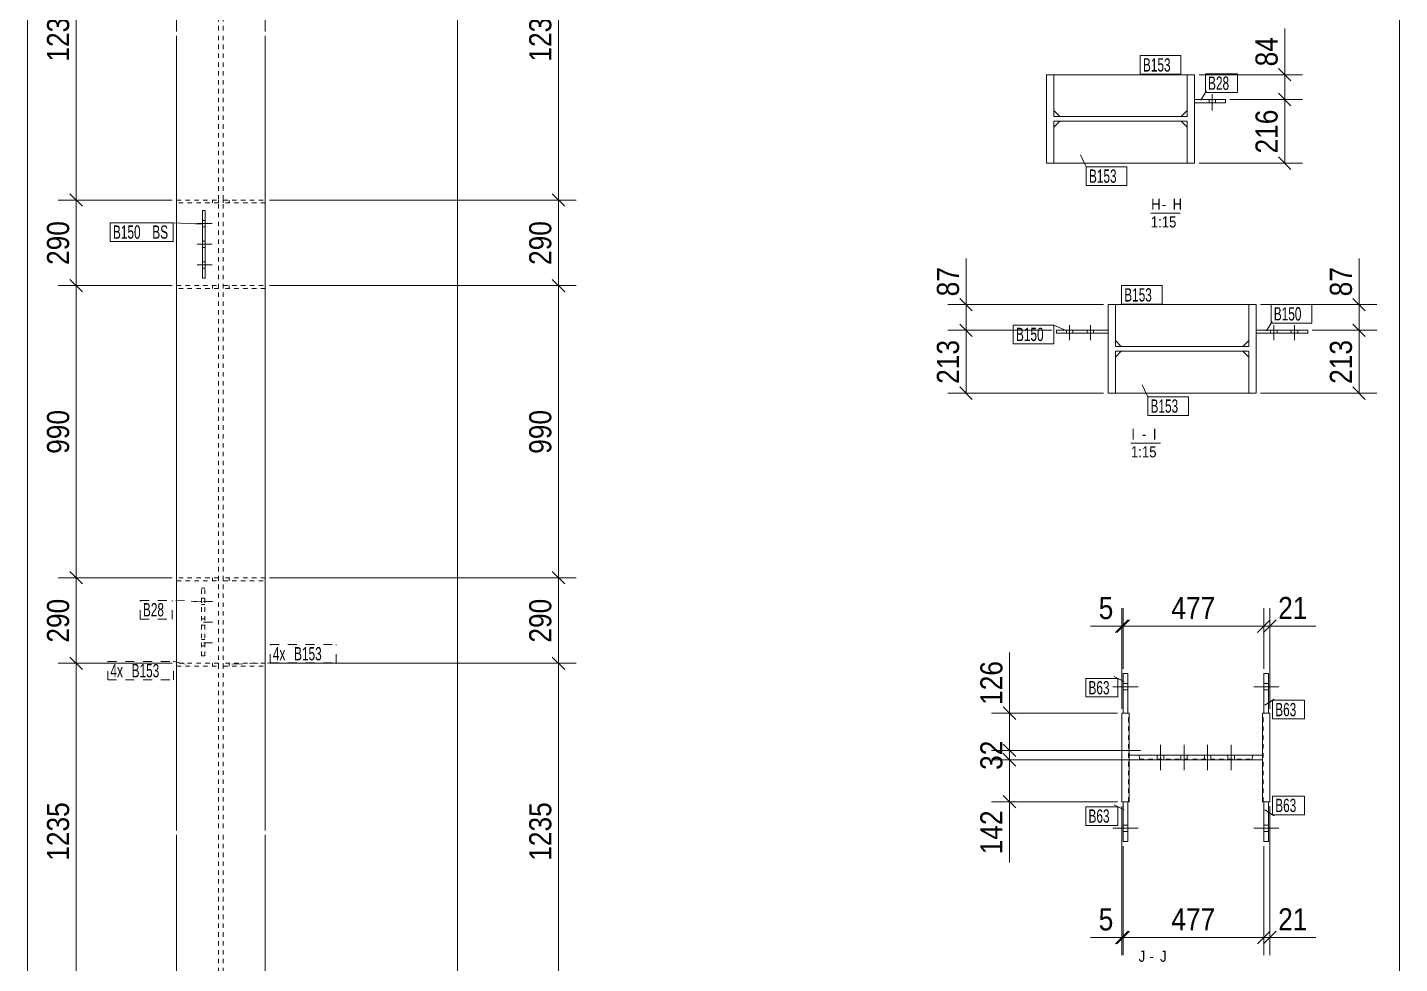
# Model space of a CAD drawing. Header units: inches. Extents: x 0 to 632, y -2591 to 0.
# Drawn here: x 276.5 to 586.5, y -1122.9 to -911.4 of the extents above; entities that cross this region are included whole.
import ezdxf

# ---------------------------------------------------------------- set-up
doc = ezdxf.new("R2010")
doc.units = ezdxf.units.IN
doc.header["$MEASUREMENT"] = 0
for name, pattern in [('XKITLINE00', [0]), ('XKITLINE01', [4, 1, -1, 1, -1]), ('XKITLINE02', [4, 2, -2])]:
    doc.linetypes.add(name, pattern=pattern)
for name, color, linetype, lineweight in [('Bolt', 7, 'Continuous', 0), ('DrawingSheet', 5, 'Continuous', 0), ('OtherObjectType', 1, 'Continuous', 0), ('Part', 2, 'Continuous', 0), ('PartMark', 3, 'Continuous', 0), ('Z-DIMENSIONS', 1, 'Continuous', 0)]:
    doc.layers.add(name, color=color, linetype=linetype, lineweight=lineweight)
doc.styles.add('Arial Narrow', font='ARIAL.TTF')
doc.styles.add('romsim', font='ARIAL.TTF')

# ---------------------------------------------------------------- blocks, each defined once
blk = doc.blocks.new('A详图~262 (GZ2-1)')
at = {"layer": 'Bolt', "color": 2, "linetype": 'XKITLINE00', "lineweight": 0}
for p, q in [((545.95, 347.57), (545.95, 348.37)), ((545.95, 347.57), (545.95, 348.37)), ((545.95, 347.57), (545.95, 348.37)), ((546.69, 345.87), (546.69, 349.54)), ((546.69, 345.87), (546.69, 349.54)), ((546.69, 345.87), (546.69, 349.54)), ((547.42, 347.57), (547.42, 348.37)), ((547.42, 347.57), (547.42, 348.37)), ((547.42, 347.57), (547.42, 348.37)), ((317.38, 320.31), (320.72, 320.31)), ((317.38, 320.31), (320.72, 320.31)), ((318.52, 321.04), (319.18, 321.04)), ((318.52, 321.04), (319.18, 321.04)), ((318.52, 319.58), (319.18, 319.58)), ((318.52, 319.58), (319.18, 319.58)), ((318.52, 316.38), (319.18, 316.38)), ((318.52, 316.38), (319.18, 316.38)), ((317.38, 315.64), (320.72, 315.64)), ((317.38, 315.64), (320.72, 315.64)), ((318.52, 314.91), (319.18, 314.91)), ((318.52, 314.91), (319.18, 314.91)), ((317.38, 310.98), (320.72, 310.98)), ((317.38, 310.98), (320.72, 310.98)), ((318.52, 311.71), (319.18, 311.71)), ((318.52, 311.71), (319.18, 311.71)), ((318.52, 310.24), (319.18, 310.24)), ((318.52, 310.24), (319.18, 310.24)), ((513.74, 296.22), (513.74, 295.55)), ((513.74, 296.22), (513.74, 295.55)), ((513.74, 296.22), (513.74, 295.55)), ((514.47, 297.35), (514.47, 294.02)), ((514.47, 297.35), (514.47, 294.02)), ((514.47, 297.35), (514.47, 294.02)), ((515.2, 296.22), (515.2, 295.55)), ((515.2, 296.22), (515.2, 295.55)), ((515.2, 296.22), (515.2, 295.55)), ((518.4, 296.22), (518.4, 295.55)), ((518.4, 296.22), (518.4, 295.55)), ((518.4, 296.22), (518.4, 295.55)), ((519.14, 297.35), (519.14, 294.02)), ((519.14, 297.35), (519.14, 294.02)), ((519.14, 297.35), (519.14, 294.02)), ((519.87, 296.22), (519.87, 295.55)), ((519.87, 296.22), (519.87, 295.55)), ((519.87, 296.22), (519.87, 295.55)), ((559.87, 295.55), (559.87, 296.22)), ((559.87, 295.55), (559.87, 296.22)), ((559.87, 295.55), (559.87, 296.22)), ((560.6, 294.02), (560.6, 297.35)), ((560.6, 294.02), (560.6, 297.35)), ((560.6, 294.02), (560.6, 297.35)), ((561.34, 295.55), (561.34, 296.22)), ((561.34, 295.55), (561.34, 296.22)), ((561.34, 295.55), (561.34, 296.22)), ((564.54, 295.55), (564.54, 296.22)), ((564.54, 295.55), (564.54, 296.22)), ((564.54, 295.55), (564.54, 296.22)), ((565.27, 294.02), (565.27, 297.35)), ((565.27, 294.02), (565.27, 297.35)), ((565.27, 294.02), (565.27, 297.35)), ((566, 295.55), (566, 296.22)), ((566, 295.55), (566, 296.22)), ((566, 295.55), (566, 296.22)), ((524.24, 215.7), (529.91, 215.7)), ((524.24, 215.7), (529.91, 215.7)), ((524.24, 215.7), (529.91, 215.7)), ((526.54, 216.44), (527.61, 216.44)), ((526.54, 216.44), (527.61, 216.44)), ((526.54, 216.44), (527.61, 216.44)), ((526.54, 214.97), (527.61, 214.97)), ((526.54, 214.97), (527.61, 214.97)), ((526.54, 214.97), (527.61, 214.97)), ((556.04, 215.7), (561.71, 215.7)), ((556.04, 215.7), (561.71, 215.7)), ((556.04, 215.7), (561.71, 215.7)), ((558.34, 216.44), (559.41, 216.44)), ((558.34, 216.44), (559.41, 216.44)), ((558.34, 216.44), (559.41, 216.44)), ((558.34, 214.97), (559.41, 214.97)), ((558.34, 214.97), (559.41, 214.97)), ((558.34, 214.97), (559.41, 214.97)), ((534.98, 196.87), (534.98, 202.54)), ((534.98, 196.87), (534.98, 202.54)), ((534.98, 196.87), (534.98, 202.54)), ((534.98, 196.87), (534.98, 202.54)), ((534.98, 196.87), (534.98, 202.54)), ((540.31, 196.87), (540.31, 202.54)), ((540.31, 196.87), (540.31, 202.54)), ((540.31, 196.87), (540.31, 202.54)), ((540.31, 196.87), (540.31, 202.54)), ((540.31, 196.87), (540.31, 202.54)), ((545.64, 196.87), (545.64, 202.54)), ((545.64, 196.87), (545.64, 202.54)), ((545.64, 196.87), (545.64, 202.54)), ((545.64, 196.87), (545.64, 202.54)), ((545.64, 196.87), (545.64, 202.54)), ((550.98, 196.87), (550.98, 202.54)), ((550.98, 196.87), (550.98, 202.54)), ((550.98, 196.87), (550.98, 202.54)), ((550.98, 196.87), (550.98, 202.54)), ((550.98, 196.87), (550.98, 202.54)), ((534.24, 199.17), (534.24, 200.24)), ((534.24, 199.17), (534.24, 200.24)), ((534.24, 199.17), (534.24, 200.24)), ((534.24, 199.17), (534.24, 200.24)), ((534.24, 199.17), (534.24, 200.24)), ((535.71, 199.17), (535.71, 200.24)), ((535.71, 199.17), (535.71, 200.24)), ((535.71, 199.17), (535.71, 200.24)), ((535.71, 199.17), (535.71, 200.24)), ((535.71, 199.17), (535.71, 200.24)), ((539.58, 199.17), (539.58, 200.24)), ((539.58, 199.17), (539.58, 200.24)), ((539.58, 199.17), (539.58, 200.24)), ((539.58, 199.17), (539.58, 200.24)), ((539.58, 199.17), (539.58, 200.24)), ((541.04, 199.17), (541.04, 200.24)), ((541.04, 199.17), (541.04, 200.24)), ((541.04, 199.17), (541.04, 200.24)), ((541.04, 199.17), (541.04, 200.24)), ((541.04, 199.17), (541.04, 200.24)), ((544.91, 199.17), (544.91, 200.24)), ((544.91, 199.17), (544.91, 200.24)), ((544.91, 199.17), (544.91, 200.24)), ((544.91, 199.17), (544.91, 200.24)), ((544.91, 199.17), (544.91, 200.24)), ((546.38, 199.17), (546.38, 200.24)), ((546.38, 199.17), (546.38, 200.24)), ((546.38, 199.17), (546.38, 200.24)), ((546.38, 199.17), (546.38, 200.24)), ((546.38, 199.17), (546.38, 200.24)), ((550.24, 199.17), (550.24, 200.24)), ((550.24, 199.17), (550.24, 200.24)), ((550.24, 199.17), (550.24, 200.24)), ((550.24, 199.17), (550.24, 200.24)), ((550.24, 199.17), (550.24, 200.24)), ((551.71, 199.17), (551.71, 200.24)), ((551.71, 199.17), (551.71, 200.24)), ((551.71, 199.17), (551.71, 200.24)), ((551.71, 199.17), (551.71, 200.24)), ((551.71, 199.17), (551.71, 200.24)), ((524.24, 183.7), (529.91, 183.7)), ((524.24, 183.7), (529.91, 183.7)), ((524.24, 183.7), (529.91, 183.7)), ((526.54, 184.44), (527.61, 184.44)), ((526.54, 184.44), (527.61, 184.44)), ((526.54, 184.44), (527.61, 184.44)), ((526.54, 182.97), (527.61, 182.97)), ((526.54, 182.97), (527.61, 182.97)), ((526.54, 182.97), (527.61, 182.97)), ((556.04, 183.7), (561.71, 183.7)), ((556.04, 183.7), (561.71, 183.7)), ((556.04, 183.7), (561.71, 183.7)), ((558.34, 184.44), (559.41, 184.44)), ((558.34, 184.44), (559.41, 184.44)), ((558.34, 184.44), (559.41, 184.44)), ((558.34, 182.97), (559.41, 182.97)), ((558.34, 182.97), (559.41, 182.97)), ((558.34, 182.97), (559.41, 182.97))]:
    blk.add_line(p, q, dxfattribs=at)
at = {"layer": 'Bolt', "color": 2, "linetype": 'XKITLINE02', "lineweight": 0}
for p, q in [((320.72, 320.31), (317.38, 320.31)), ((320.72, 320.31), (317.38, 320.31)), ((319.18, 321.04), (318.52, 321.04)), ((319.18, 321.04), (318.52, 321.04)), ((319.18, 319.58), (318.52, 319.58)), ((319.18, 319.58), (318.52, 319.58)), ((319.18, 316.38), (318.52, 316.38)), ((319.18, 316.38), (318.52, 316.38)), ((320.72, 315.64), (317.38, 315.64)), ((320.72, 315.64), (317.38, 315.64)), ((319.18, 314.91), (318.52, 314.91)), ((319.18, 314.91), (318.52, 314.91)), ((320.72, 310.98), (317.38, 310.98)), ((320.72, 310.98), (317.38, 310.98)), ((319.18, 311.71), (318.52, 311.71)), ((319.18, 311.71), (318.52, 311.71)), ((319.18, 310.24), (318.52, 310.24)), ((319.18, 310.24), (318.52, 310.24)), ((319.12, 235.71), (318.32, 235.71)), ((320.82, 234.98), (317.15, 234.98)), ((319.12, 234.24), (318.32, 234.24)), ((320.82, 230.31), (317.15, 230.31)), ((319.12, 231.04), (318.32, 231.04)), ((319.12, 229.58), (318.32, 229.58)), ((319.12, 226.38), (318.32, 226.38)), ((320.82, 225.64), (317.15, 225.64)), ((319.12, 224.91), (318.32, 224.91))]:
    blk.add_line(p, q, dxfattribs=at)
at = {"layer": 'DrawingSheet', "color": 5, "linetype": 'XKITLINE00', "lineweight": 0}
blk.add_line((589, 5), (589, 836), dxfattribs=at)
at = {"layer": 'OtherObjectType', "color": 6, "linetype": 'XKITLINE00', "lineweight": 0}
for p, q in [((532.8, 322.7), (539.46, 322.7)), ((528.32, 270.75), (534.99, 270.75))]:
    blk.add_line(p, q, dxfattribs=at)
at = {"layer": 'Part', "color": 2, "linetype": 'XKITLINE00', "lineweight": 0}
for p, q in [((312.72, 540.97), (312.72, 363.75)), ((332.72, 540.97), (332.72, 363.75)), ((312.72, 362.75), (312.72, 183.2)), ((332.72, 362.75), (332.72, 183.2)), ((509.22, 333.97), (509.22, 353.97)), ((509.22, 353.97), (510.89, 353.97)), ((510.89, 353.97), (510.89, 344.5)), ((510.89, 345.84), (510.89, 353.97)), ((510.89, 353.97), (541.02, 353.97)), ((541.02, 344.5), (541.02, 353.97)), ((541.02, 353.97), (542.69, 353.97)), ((541.02, 345.84), (541.02, 353.97)), ((542.69, 353.97), (542.69, 333.97)), ((549.69, 348.37), (542.69, 348.37)), ((542.69, 347.57), (549.69, 347.57)), ((549.69, 347.57), (549.69, 348.37)), ((510.89, 345.84), (512.22, 344.5)), ((510.89, 344.5), (541.02, 344.5)), ((539.69, 344.5), (512.22, 344.5)), ((539.69, 344.5), (541.02, 345.84)), ((541.02, 343.44), (510.89, 343.44)), ((510.89, 343.44), (510.89, 333.97)), ((510.89, 342.1), (512.22, 343.44)), ((510.89, 333.97), (510.89, 342.1)), ((512.22, 343.44), (539.69, 343.44)), ((539.69, 343.44), (541.02, 342.1)), ((541.02, 333.97), (541.02, 343.44)), ((541.02, 342.1), (541.02, 333.97)), ((510.89, 333.97), (509.22, 333.97)), ((541.02, 333.97), (510.89, 333.97)), ((542.69, 333.97), (541.02, 333.97)), ((318.52, 323.31), (319.18, 323.31)), ((318.52, 307.98), (318.52, 323.31)), ((319.18, 323.31), (319.18, 307.98)), ((319.18, 307.98), (318.52, 307.98)), ((523.14, 282.02), (523.14, 302.02)), ((523.14, 302.02), (524.8, 302.02)), ((524.8, 302.02), (524.8, 292.55)), ((524.8, 293.89), (524.8, 302.02)), ((524.8, 302.02), (554.94, 302.02)), ((554.94, 292.55), (554.94, 302.02)), ((554.94, 302.02), (556.6, 302.02)), ((554.94, 293.89), (554.94, 302.02)), ((556.6, 302.02), (556.6, 282.02)), ((511.47, 296.22), (523.14, 296.22)), ((511.47, 295.55), (511.47, 296.22)), ((523.14, 295.55), (511.47, 295.55)), ((568.27, 296.22), (556.6, 296.22)), ((556.6, 295.55), (568.27, 295.55)), ((568.27, 295.55), (568.27, 296.22)), ((524.8, 293.89), (526.14, 292.55)), ((524.8, 292.55), (554.94, 292.55)), ((554.94, 291.49), (524.8, 291.49)), ((524.8, 291.49), (524.8, 282.02)), ((524.8, 290.15), (526.14, 291.49)), ((553.6, 292.55), (526.14, 292.55)), ((526.14, 291.49), (553.6, 291.49)), ((553.6, 292.55), (554.94, 293.89)), ((553.6, 291.49), (554.94, 290.15)), ((554.94, 282.02), (554.94, 291.49)), ((524.8, 282.02), (524.8, 290.15)), ((554.94, 290.15), (554.94, 282.02)), ((524.8, 282.02), (523.14, 282.02)), ((554.94, 282.02), (524.8, 282.02)), ((556.6, 282.02), (554.94, 282.02)), ((527.61, 218.7), (526.54, 218.7)), ((526.54, 218.7), (526.54, 209.7)), ((527.61, 218.7), (527.61, 209.7)), ((558.34, 209.7), (558.34, 218.7)), ((559.41, 218.7), (558.34, 218.7)), ((559.41, 209.7), (559.41, 218.7)), ((527.91, 209.7), (526.24, 209.7)), ((526.24, 209.7), (526.24, 189.7)), ((527.91, 200.24), (527.91, 209.7)), ((558.04, 209.7), (558.04, 200.24)), ((559.71, 209.7), (558.04, 209.7)), ((559.71, 189.7), (559.71, 209.7)), ((527.91, 200.24), (558.04, 200.24)), ((527.91, 199.17), (558.04, 199.17)), ((527.91, 189.7), (527.91, 199.17)), ((558.04, 189.7), (558.04, 199.17)), ((526.24, 189.7), (527.91, 189.7)), ((526.54, 180.7), (526.54, 189.7)), ((527.61, 180.7), (527.61, 189.7)), ((559.71, 189.7), (558.04, 189.7)), ((558.34, 180.7), (558.34, 189.7)), ((559.41, 180.7), (559.41, 189.7)), ((312.72, 182.2), (312.72, 92.76)), ((332.72, 182.2), (332.72, 92.76)), ((527.61, 180.7), (526.54, 180.7)), ((559.41, 180.7), (558.34, 180.7))]:
    blk.add_line(p, q, dxfattribs=at)
at = {"layer": 'Part', "color": 6, "linetype": 'XKITLINE01', "lineweight": 0}
for p, q in [((322.18, 540.97), (322.18, 363.75)), ((323.25, 540.97), (323.25, 363.75)), ((322.18, 362.75), (322.18, 183.2)), ((323.25, 362.75), (323.25, 183.2)), ((542.69, 348.37), (542.69, 347.57)), ((312.72, 325.64), (322.18, 325.64)), ((312.72, 324.98), (312.72, 325.64)), ((320.85, 325.64), (320.85, 324.98)), ((322.18, 325.64), (322.18, 324.98)), ((323.25, 325.64), (332.72, 325.64)), ((323.25, 324.98), (323.25, 325.64)), ((324.58, 325.64), (324.58, 324.98)), ((332.72, 325.64), (332.72, 324.98)), ((322.18, 324.98), (312.72, 324.98)), ((319.18, 323.31), (318.52, 323.31)), ((318.52, 323.31), (318.52, 307.98)), ((319.18, 307.98), (319.18, 323.31)), ((332.72, 324.98), (323.25, 324.98)), ((318.52, 307.98), (319.18, 307.98)), ((312.72, 306.31), (322.18, 306.31)), ((312.72, 305.64), (312.72, 306.31)), ((322.18, 305.64), (312.72, 305.64)), ((320.85, 306.31), (320.85, 305.64)), ((322.18, 306.31), (322.18, 305.64)), ((323.25, 306.31), (332.72, 306.31)), ((323.25, 305.64), (323.25, 306.31)), ((332.72, 305.64), (323.25, 305.64)), ((324.58, 306.31), (324.58, 305.64)), ((332.72, 306.31), (332.72, 305.64)), ((523.14, 296.22), (523.14, 295.55)), ((556.6, 296.22), (556.6, 295.55)), ((322.18, 240.31), (312.72, 240.31)), ((312.72, 240.31), (312.72, 239.64)), ((312.72, 239.64), (322.18, 239.64)), ((320.85, 240.31), (320.85, 239.64)), ((322.18, 239.64), (322.18, 240.31)), ((332.72, 240.31), (323.25, 240.31)), ((323.25, 240.31), (323.25, 239.64)), ((323.25, 239.64), (332.72, 239.64)), ((324.58, 240.31), (324.58, 239.64)), ((332.72, 239.64), (332.72, 240.31)), ((319.12, 237.98), (318.32, 237.98)), ((318.32, 222.64), (318.32, 237.98)), ((319.12, 222.64), (319.12, 237.98)), ((322.18, 220.98), (312.72, 220.98)), ((312.72, 220.98), (312.72, 220.31)), ((312.72, 220.31), (322.18, 220.31)), ((319.12, 222.64), (318.32, 222.64)), ((320.85, 220.98), (320.85, 220.31)), ((322.18, 220.31), (322.18, 220.98)), ((332.72, 220.98), (323.25, 220.98)), ((323.25, 220.98), (323.25, 220.31)), ((323.25, 220.31), (332.72, 220.31)), ((324.58, 220.98), (324.58, 220.31)), ((332.72, 220.31), (332.72, 220.98)), ((526.54, 209.7), (527.61, 209.7)), ((527.78, 189.7), (527.78, 209.7)), ((558.18, 189.7), (558.18, 209.7)), ((559.41, 209.7), (558.34, 209.7)), ((527.93, 199.17), (527.91, 199.17)), ((527.93, 199.17), (527.93, 200.24)), ((530.15, 200.02), (530.06, 200.24)), ((530.23, 199.67), (530.15, 200.02)), ((530.26, 199.3), (530.23, 199.67)), ((530.26, 199.17), (530.26, 199.3)), ((530.26, 199.3), (555.69, 199.3)), ((555.72, 199.67), (555.69, 199.3)), ((555.69, 199.17), (555.69, 199.3)), ((555.8, 200.02), (555.72, 199.67)), ((555.89, 200.24), (555.8, 200.02)), ((558.02, 199.17), (558.02, 200.24)), ((558.02, 200.24), (558.04, 200.24)), ((558.04, 199.17), (558.02, 199.17)), ((527.61, 189.7), (526.54, 189.7)), ((559.41, 189.7), (558.34, 189.7)), ((322.18, 182.2), (322.18, 92.76)), ((323.25, 182.2), (323.25, 92.76))]:
    blk.add_line(p, q, dxfattribs=at)
at = {"layer": 'PartMark', "color": 4, "linetype": 'XKITLINE00', "lineweight": 0}
for p, q in [((530.43, 358.27), (539.62, 358.27)), ((530.43, 354.07), (530.43, 358.27)), ((539.62, 354.07), (539.62, 358.27)), ((530.43, 354.07), (539.62, 354.07)), ((545.14, 354.15), (552.38, 354.15)), ((545.14, 349.95), (545.14, 354.15)), ((552.38, 349.95), (552.38, 354.15)), ((545.37, 350.35), (544.11, 348.19)), ((544.11, 348.19), (545.14, 349.95)), ((545.14, 349.95), (552.38, 349.95)), ((516.93, 335.88), (518.23, 333.15)), ((518, 333.62), (516.93, 335.88)), ((518.23, 333.15), (527.41, 333.15)), ((518.23, 328.95), (518.23, 333.15)), ((527.41, 328.95), (527.41, 333.15)), ((518.23, 328.95), (527.41, 328.95)), ((297.73, 320.51), (311.91, 320.51)), ((297.73, 316.31), (297.73, 320.51)), ((311.91, 316.31), (311.91, 320.51)), ((318.67, 320.22), (311.91, 320.51)), ((316.17, 320.33), (318.67, 320.22)), ((297.73, 316.31), (311.91, 316.31)), ((526.2, 306.32), (535.39, 306.32)), ((526.2, 302.12), (526.2, 306.32)), ((535.39, 302.12), (535.39, 306.32)), ((526.2, 302.12), (535.39, 302.12)), ((559.99, 302.03), (569.18, 302.03)), ((559.99, 297.83), (559.99, 302.03)), ((569.18, 297.83), (569.18, 302.03)), ((560.22, 298.22), (558.96, 296.07)), ((558.96, 296.07), (559.99, 297.83)), ((559.99, 297.83), (569.18, 297.83)), ((501.74, 297.39), (510.92, 297.39)), ((501.74, 293.19), (501.74, 297.39)), ((510.92, 293.19), (510.92, 297.39)), ((513.82, 296.07), (510.92, 297.39)), ((511.55, 297.1), (513.82, 296.07)), ((501.74, 293.19), (510.92, 293.19)), ((530.85, 283.93), (532.14, 281.2)), ((531.92, 281.67), (530.85, 283.93)), ((532.14, 281.2), (541.33, 281.2)), ((532.14, 277), (532.14, 281.2)), ((541.33, 277), (541.33, 281.2)), ((532.14, 277), (541.33, 277)), ((316, 235), (318.5, 234.89)), ((312.19, 221.39), (314.63, 220.82)), ((327.66, 220.89), (325.16, 220.82)), ((518.12, 217.57), (525.36, 217.57)), ((518.12, 213.37), (518.12, 217.57)), ((524.53, 217.97), (526.77, 216.88)), ((525.36, 213.37), (525.36, 217.57)), ((526.77, 216.88), (525.36, 217.57)), ((518.12, 213.37), (525.36, 213.37)), ((560.68, 212.86), (558.57, 211.52)), ((558.57, 211.52), (560.31, 212.62)), ((560.31, 212.62), (567.55, 212.62)), ((560.31, 208.42), (560.31, 212.62)), ((567.55, 208.42), (567.55, 212.62)), ((560.31, 208.42), (567.55, 208.42)), ((560.31, 190.98), (567.55, 190.98)), ((560.31, 186.78), (560.31, 190.98)), ((567.55, 186.78), (567.55, 190.98)), ((518.12, 188.57), (525.36, 188.57)), ((518.12, 184.37), (518.12, 188.57)), ((524.53, 188.97), (526.77, 187.88)), ((525.36, 184.37), (525.36, 188.57)), ((526.77, 187.88), (525.36, 188.57)), ((558.57, 187.88), (560.31, 186.78)), ((560.68, 186.54), (558.57, 187.88)), ((560.31, 186.78), (567.55, 186.78)), ((518.12, 184.37), (525.36, 184.37))]:
    blk.add_line(p, q, dxfattribs=at)
at = {"layer": 'PartMark', "color": 4, "linetype": 'XKITLINE02', "lineweight": 0}
for p, q in [((304.5, 235.18), (311.73, 235.18)), ((304.5, 230.98), (304.5, 235.18)), ((311.73, 230.98), (311.73, 235.18)), ((318.5, 234.89), (311.73, 235.18)), ((304.5, 230.98), (311.73, 230.98)), ((333.86, 225.25), (348.74, 225.25)), ((333.86, 221.05), (333.86, 225.25)), ((348.74, 221.05), (348.74, 225.25)), ((297.15, 221.42), (312.03, 221.42)), ((297.15, 217.22), (297.15, 221.42)), ((312.03, 217.22), (312.03, 221.42)), ((314.63, 220.82), (312.03, 221.42)), ((325.16, 220.82), (333.86, 221.05)), ((333.86, 221.05), (348.74, 221.05)), ((297.15, 217.22), (312.03, 217.22))]:
    blk.add_line(p, q, dxfattribs=at)
at = {"layer": 'Z-DIMENSIONS', "color": 4, "linetype": 'XKITLINE00', "lineweight": 0}
for p, q in [((279.01, 92.76), (279.01, 776.97)), ((376.18, 111.76), (376.18, 770.3)), ((290.02, 325.64), (290.02, 401.53)), ((398.96, 325.64), (398.96, 401.53)), ((563.05, 353.97), (563.05, 364.39)), ((563.05, 353.97), (563.05, 364.39)), ((543.69, 353.97), (567.05, 353.97)), ((561.63, 355.38), (564.46, 352.56)), ((563.05, 348.37), (563.05, 353.97)), ((563.05, 348.37), (563.05, 353.37)), ((550.69, 348.37), (567.05, 348.37)), ((550.69, 348.37), (567.05, 348.37)), ((561.63, 349.78), (564.46, 346.96)), ((561.63, 349.78), (564.46, 346.96)), ((563.05, 333.97), (563.05, 348.37)), ((563.05, 348.37), (563.05, 343.37)), ((561.63, 335.38), (564.46, 332.56)), ((543.69, 333.97), (567.05, 333.97)), ((290.02, 325.64), (290.02, 330.64)), ((398.96, 325.64), (398.96, 330.64)), ((311.72, 325.64), (285.92, 325.64)), ((311.72, 325.64), (285.92, 325.64)), ((288.61, 327.06), (291.43, 324.23)), ((288.61, 327.06), (291.43, 324.23)), ((290.02, 306.31), (290.02, 325.64)), ((290.02, 325.64), (290.02, 320.64)), ((333.72, 325.64), (402.96, 325.64)), ((333.72, 325.64), (402.96, 325.64)), ((397.55, 327.06), (400.38, 324.23)), ((397.55, 327.06), (400.38, 324.23)), ((398.96, 306.31), (398.96, 325.64)), ((398.96, 325.64), (398.96, 320.64)), ((290.02, 306.31), (290.02, 311.31)), ((398.96, 306.31), (398.96, 311.31)), ((491.07, 302.02), (491.07, 312.43)), ((491.07, 302.02), (491.07, 312.43)), ((579.84, 302.02), (579.84, 312.43)), ((579.84, 302.02), (579.84, 312.43)), ((288.61, 307.73), (291.43, 304.9)), ((288.61, 307.73), (291.43, 304.9)), ((397.55, 307.73), (400.38, 304.9)), ((397.55, 307.73), (400.38, 304.9)), ((311.72, 306.31), (285.92, 306.31)), ((311.72, 306.31), (285.92, 306.31)), ((290.02, 240.31), (290.02, 306.31)), ((290.02, 306.31), (290.02, 301.31)), ((333.72, 306.31), (402.96, 306.31)), ((333.72, 306.31), (402.96, 306.31)), ((398.96, 240.31), (398.96, 306.31)), ((398.96, 306.31), (398.96, 301.31)), ((522.14, 302.02), (486.97, 302.02)), ((489.66, 303.43), (492.48, 300.61)), ((491.07, 296.22), (491.07, 302.02)), ((491.07, 296.22), (491.07, 301.22)), ((557.6, 302.02), (583.84, 302.02)), ((578.43, 303.43), (581.26, 300.61)), ((579.84, 296.22), (579.84, 302.02)), ((579.84, 296.22), (579.84, 301.22)), ((489.66, 297.63), (492.48, 294.81)), ((489.66, 297.63), (492.48, 294.81)), ((578.43, 297.63), (581.26, 294.81)), ((578.43, 297.63), (581.26, 294.81)), ((510.47, 296.22), (486.97, 296.22)), ((510.47, 296.22), (486.97, 296.22)), ((491.07, 282.02), (491.07, 296.22)), ((491.07, 296.22), (491.07, 291.22)), ((569.27, 296.22), (583.84, 296.22)), ((569.27, 296.22), (583.84, 296.22)), ((579.84, 282.02), (579.84, 296.22)), ((579.84, 296.22), (579.84, 291.22)), ((489.66, 283.43), (492.48, 280.61)), ((578.43, 283.43), (581.26, 280.61)), ((522.14, 282.02), (486.97, 282.02)), ((557.6, 282.02), (583.84, 282.02)), ((290.02, 240.31), (290.02, 245.31)), ((398.96, 240.31), (398.96, 245.31)), ((311.72, 240.31), (285.92, 240.31)), ((311.72, 240.31), (285.92, 240.31)), ((288.61, 241.73), (291.43, 238.9)), ((288.61, 241.73), (291.43, 238.9)), ((290.02, 220.98), (290.02, 240.31)), ((290.02, 240.31), (290.02, 235.31)), ((333.72, 240.31), (402.96, 240.31)), ((333.72, 240.31), (402.96, 240.31)), ((397.55, 241.73), (400.38, 238.9)), ((397.55, 241.73), (400.38, 238.9)), ((398.96, 220.98), (398.96, 240.31)), ((398.96, 240.31), (398.96, 235.31)), ((526.24, 210.7), (526.24, 233.47)), ((526.54, 219.7), (526.54, 233.47)), ((526.54, 219.7), (526.54, 233.47)), ((558.34, 219.7), (558.34, 233.47)), ((558.34, 219.7), (558.34, 233.47)), ((559.71, 210.7), (559.71, 233.47)), ((527.66, 230.78), (524.83, 227.95)), ((527.96, 230.78), (525.13, 227.95)), ((527.96, 230.78), (525.13, 227.95)), ((559.76, 230.78), (556.93, 227.95)), ((559.76, 230.78), (556.93, 227.95)), ((561.12, 230.78), (558.29, 227.95)), ((526.24, 229.37), (519.16, 229.37)), ((526.24, 229.37), (519.16, 229.37)), ((526.54, 229.37), (521.54, 229.37)), ((526.24, 229.37), (526.54, 229.37)), ((526.54, 229.37), (531.54, 229.37)), ((526.54, 229.37), (558.34, 229.37)), ((558.34, 229.37), (553.34, 229.37)), ((558.34, 229.37), (563.34, 229.37)), ((558.34, 229.37), (559.71, 229.37)), ((559.71, 229.37), (570.12, 229.37)), ((559.71, 229.37), (570.12, 229.37)), ((290.02, 220.98), (290.02, 225.98)), ((398.96, 220.98), (398.96, 225.98)), ((500.88, 209.7), (500.88, 223.45)), ((500.88, 209.7), (500.88, 223.45)), ((311.72, 220.98), (285.92, 220.98)), ((311.72, 220.98), (285.92, 220.98)), ((288.61, 222.39), (291.43, 219.56)), ((288.61, 222.39), (291.43, 219.56)), ((290.02, 145.09), (290.02, 220.98)), ((290.02, 220.98), (290.02, 215.98)), ((333.72, 220.98), (402.96, 220.98)), ((333.72, 220.98), (402.96, 220.98)), ((397.55, 222.39), (400.38, 219.56)), ((397.55, 222.39), (400.38, 219.56)), ((398.96, 145.09), (398.96, 220.98)), ((398.96, 220.98), (398.96, 215.98)), ((499.46, 211.12), (502.29, 208.29)), ((525.24, 209.7), (496.78, 209.7)), ((500.88, 201.3), (500.88, 209.7)), ((500.88, 201.3), (500.88, 206.3)), ((499.46, 202.72), (502.29, 199.89)), ((499.46, 202.72), (502.29, 199.89)), ((500.88, 199.17), (500.88, 204.17)), ((530.44, 201.3), (496.78, 201.3)), ((530.44, 201.3), (496.78, 201.3)), ((530.44, 199.17), (496.78, 199.17)), ((530.44, 199.17), (496.78, 199.17)), ((499.46, 200.58), (502.29, 197.75)), ((499.46, 200.58), (502.29, 197.75)), ((500.88, 199.17), (500.88, 201.3)), ((500.88, 201.3), (500.88, 196.3)), ((500.88, 189.7), (500.88, 199.17)), ((500.88, 199.17), (500.88, 194.17)), ((525.24, 189.7), (496.78, 189.7)), ((499.46, 191.12), (502.29, 188.29)), ((500.88, 189.7), (500.88, 175.95)), ((500.88, 189.7), (500.88, 175.95)), ((526.24, 188.7), (526.24, 155.04)), ((559.71, 188.7), (559.71, 155.04)), ((526.54, 179.7), (526.54, 155.04)), ((526.54, 179.7), (526.54, 155.04)), ((558.34, 179.7), (558.34, 155.04)), ((558.34, 179.7), (558.34, 155.04)), ((526.24, 159.04), (519.16, 159.04)), ((526.24, 159.04), (519.16, 159.04)), ((526.54, 159.04), (521.54, 159.04)), ((527.66, 160.45), (524.83, 157.62)), ((527.96, 160.45), (525.13, 157.62)), ((527.96, 160.45), (525.13, 157.62)), ((526.24, 159.04), (526.54, 159.04)), ((526.54, 159.04), (531.54, 159.04)), ((526.54, 159.04), (558.34, 159.04)), ((558.34, 159.04), (553.34, 159.04)), ((559.76, 160.45), (556.93, 157.62)), ((559.76, 160.45), (556.93, 157.62)), ((561.12, 160.45), (558.29, 157.62)), ((558.34, 159.04), (563.34, 159.04)), ((558.34, 159.04), (559.71, 159.04)), ((559.71, 159.04), (570.12, 159.04)), ((559.71, 159.04), (570.12, 159.04))]:
    blk.add_line(p, q, dxfattribs=at)
at = {"layer": 'Z-DIMENSIONS', "color": 7}
for p in [(563.05, 353.97), (563.05, 348.37), (563.05, 348.37), (563.05, 333.97), (290.02, 325.64), (290.02, 325.64), (398.96, 325.64), (398.96, 325.64), (290.02, 306.31), (290.02, 306.31), (398.96, 306.31), (398.96, 306.31), (491.07, 302.02), (579.84, 302.02), (491.07, 296.22), (491.07, 296.22), (579.84, 296.22), (579.84, 296.22), (491.07, 282.02), (579.84, 282.02), (290.02, 240.31), (290.02, 240.31), (398.96, 240.31), (398.96, 240.31), (526.24, 229.37), (526.54, 229.37), (526.54, 229.37), (558.34, 229.37), (558.34, 229.37), (559.71, 229.37), (290.02, 220.98), (290.02, 220.98), (398.96, 220.98), (398.96, 220.98), (500.88, 209.7), (500.88, 201.3), (500.88, 201.3), (500.88, 199.17), (500.88, 199.17), (500.88, 189.7), (526.24, 159.04), (526.54, 159.04), (526.54, 159.04), (558.34, 159.04), (558.34, 159.04), (559.71, 159.04)]:
    blk.add_point(p, dxfattribs=at)
at = {"layer": 'OtherObjectType', "color": 6, "style": 'Arial Narrow', "width": 0.85}
for s, p in [('H', (532.88, 323.45)), ('H', (537.72, 323.45)), ('-', (535.3, 323.45)), ('1:15', (532.8, 319.45)), ('I', (528.41, 271.5)), ('I', (533.24, 271.5)), ('1:15', (528.32, 267.5)), ('-', (530.82, 271.5)), ('J', (530.06, 153.54)), ('J', (534.89, 153.54)), ('-', (532.48, 153.54))]:
    blk.add_text(s, height=2.5, dxfattribs=at).set_placement(p)
at = {"layer": 'PartMark', "color": 4, "style": 'romsim', "width": 0.6375}
for s, p in [('B153', (531.03, 354.67)), ('B28', (545.74, 350.55)), ('B153', (518.83, 329.55)), ('B150', (298.33, 316.91)), ('BS', (307.22, 316.91)), ('B153', (526.8, 302.72)), ('B150', (560.59, 298.43)), ('B150', (502.34, 293.79)), ('B153', (532.74, 277.6)), ('B28', (305.1, 231.58)), ('4x', (334.46, 221.65)), ('B153', (339.25, 221.65)), ('4x', (297.75, 217.82)), ('B153', (302.55, 217.82)), ('B63', (518.72, 213.97)), ('B63', (560.91, 209.02)), ('B63', (560.91, 187.38)), ('B63', (518.72, 184.97))]:
    blk.add_text(s, height=3, dxfattribs=at).set_placement(p)
at = {"layer": 'Z-DIMENSIONS', "color": 7, "style": 'Arial Narrow', "width": 0.85}
for s, p in [('1230', (288.42, 356.92)), ('1230', (397.36, 356.92)), ('84', (561.45, 355.85)), ('216', (561.45, 336.17)), ('290', (288.42, 310.98)), ('290', (397.36, 310.98)), ('87', (489.47, 303.89)), ('87', (578.24, 303.89)), ('213', (489.47, 284.12)), ('213', (578.24, 284.12)), ('990', (288.42, 268.31)), ('990', (397.36, 268.31)), ('290', (288.42, 225.65)), ('290', (397.36, 225.65)), ('126', (499.28, 211.58)), ('32', (499.28, 196.9)), ('1235', (288.42, 176.37)), ('1235', (397.36, 176.37)), ('142', (499.28, 177.83))]:
    blk.add_text(s, height=5, rotation=90.0002, dxfattribs=at).set_placement(p)
for s, p in [('5', (521.03, 230.97)), ('477', (537.44, 230.97)), ('21', (561.58, 230.97)), ('5', (521.03, 160.64)), ('477', (537.44, 160.64)), ('21', (561.58, 160.64))]:
    blk.add_text(s, height=5, dxfattribs=at).set_placement(p)

msp = doc.modelspace()

# ---------------------------------------------------------------- block references
msp.add_blockref('A详图~262 (GZ2-1)', (-2.5, -1276))

doc.saveas('drawing.dxf')
